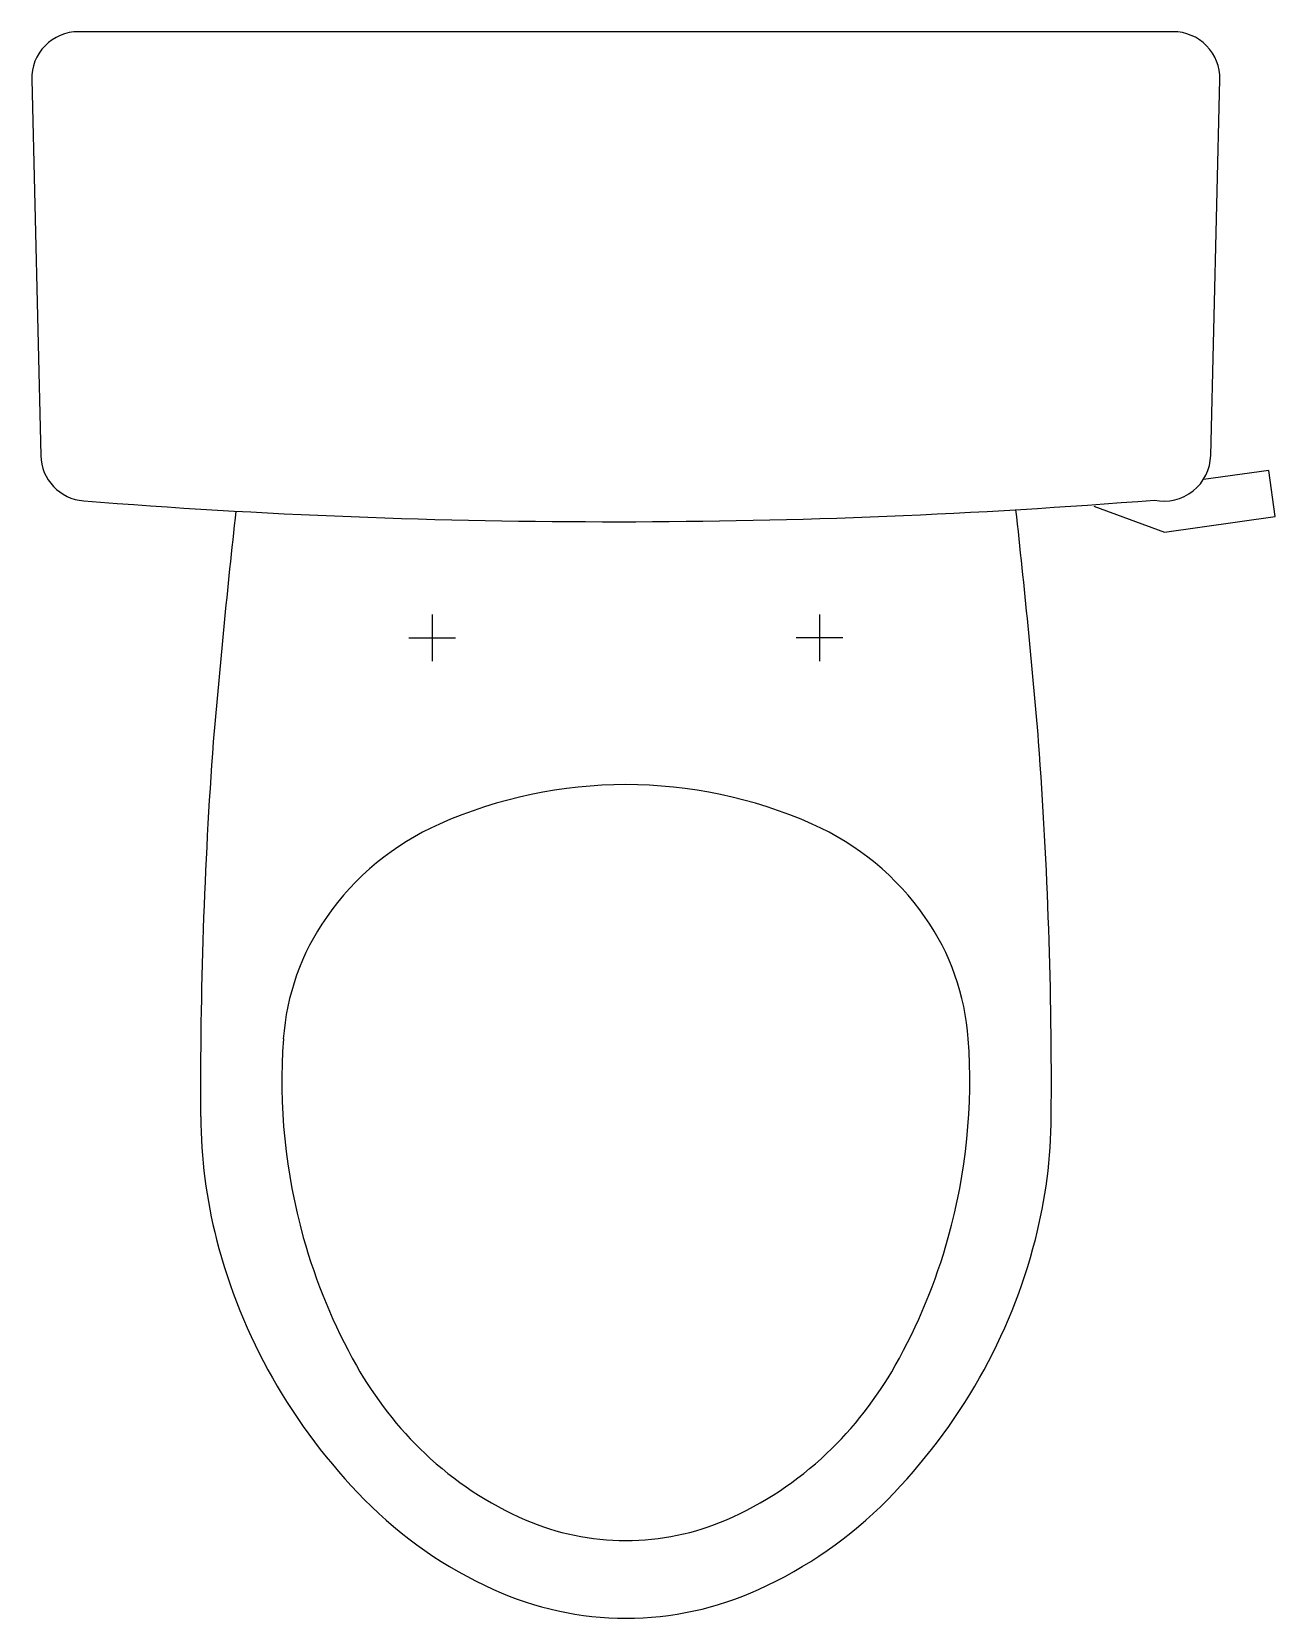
# Model space of a CAD drawing. Extents: x -0.254 to 0.278, y -0.68 to 0.
import ezdxf

# ---------------------------------------------------------------- set-up
doc = ezdxf.new("R2010")
doc.units = 0
doc.layers.get('0').update_dxf_attribs({"linetype": 'CONTINUOUS'})

msp = doc.modelspace()

# ---------------------------------------------------------------- linework, layer by layer
at = {"color": 0}
for p, q in [((0.23448, 0), (-0.23448, 0)), ((-0.25447, -0.02048), (-0.25064, -0.18161)), ((0.25072, -0.18161), (0.25455, -0.02048)), ((0.27549, -0.18802), (0.24755, -0.19195)), ((0.27828, -0.20783), (0.27549, -0.18802)), ((0.20053, -0.2034), (0.23076, -0.2145)), ((0.23076, -0.2145), (0.27828, -0.20783)), ((-0.08296, -0.24972), (-0.08296, -0.26972)), ((0.08304, -0.24972), (0.08304, -0.26972)), ((-0.09296, -0.25972), (-0.07296, -0.25972)), ((0.09304, -0.25972), (0.07304, -0.25972)), ((0.00004, -0.64672), (0.00004, -0.64672))]:
    msp.add_line(p, q, dxfattribs=at)
for centre, radius, start, end in [((-0.23448, -0.02), 0.02, 90.00071, 181.36402), ((0.23456, -0.02), 0.02, 358.63742, 90.23009), ((-0.23064, -0.18114), 0.02, 181.36571, 265.49272), ((0.23064, -0.18114), 0.02, 258.10149, 358.63429), ((-0.00516, 2.682), 2.89201, 265.49707, 274.59483), ((3.69, -0.6318), 3.88054, 173.69251, 175.15926), ((-3.68979, -0.63184), 3.88054, 4.84131, 6.31706), ((1.81694, -0.4518), 1.99909, 175.76982, 180.37578), ((-1.81673, -0.4518), 1.99909, 359.62422, 4.23018), ((0.00004, -0.51981), 0.1971, 66.09393, 113.90607), ((-0.03261, -0.44619), 0.11656, 113.89968, 145.1485), ((0.03269, -0.44619), 0.11656, 34.8515, 66.10032), ((-0.04273, -0.43914), 0.10423, 145.14967, 175.88096), ((0.04281, -0.43914), 0.10423, 4.11904, 34.85033), ((0.10264, -0.44958), 0.24997, 175.88621, 195.59308), ((-0.10256, -0.44958), 0.24997, 344.40692, 4.11379), ((0.03688, -0.46348), 0.21899, 180.37466, 194.33753), ((-0.03667, -0.46347), 0.21899, 345.6614, 359.62427), ((0.10056, -0.45015), 0.24781, 195.59686, 209.37705), ((-0.10048, -0.45015), 0.24781, 330.62295, 344.40314), ((0.05752, -0.45821), 0.24029, 194.33532, 209.62204), ((-0.05731, -0.45821), 0.24029, 330.37879, 345.66551), ((0.06769, -0.4524), 0.25201, 209.62726, 224.54888), ((0.0243, -0.49305), 0.16031, 209.38715, 226.54376), ((-0.02422, -0.49305), 0.16031, 313.45624, 330.61285), ((-0.06749, -0.4524), 0.25201, 315.45042, 330.37204), ((0.01592, -0.50187), 0.14814, 226.55015, 246.55272), ((-0.01583, -0.50187), 0.14814, 293.44728, 313.44985), ((0.01866, -0.50065), 0.18321, 224.55199, 245.714), ((-0.01845, -0.50066), 0.18321, 294.28649, 315.4485), ((0.00003, -0.5385), 0.10821, 246.54933, 270.0042), ((0.00005, -0.5385), 0.10821, 269.9958, 293.45067), ((0.0004, -0.54189), 0.13811, 245.58449, 269.87817), ((-0.00019, -0.54189), 0.13812, 270.12162, 294.4153)]:
    msp.add_arc(centre, radius, start, end, dxfattribs=at)

doc.saveas('drawing.dxf')
